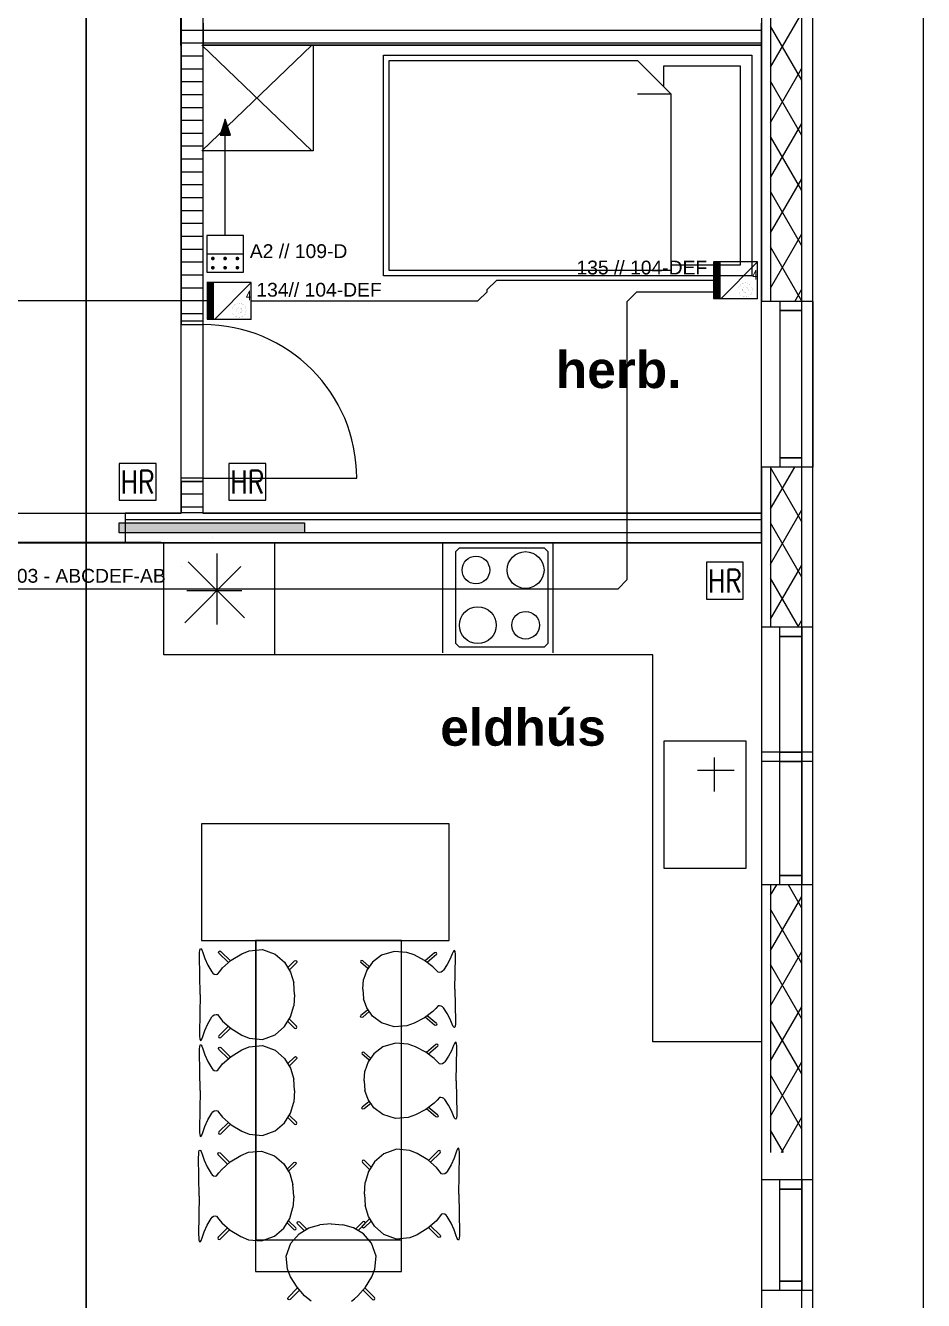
# Model space of a CAD drawing. Header units: millimetres. Extents: x -242231 to 419123, y -2399 to 525285.
# Drawn here: x -66602 to -61722, y 42286 to 49215 of the extents above; entities that cross this region are included whole.
import ezdxf
from ezdxf.enums import TextEntityAlignment as Align

# ---------------------------------------------------------------- set-up
doc = ezdxf.new("R2010")
doc.units = ezdxf.units.MM
for name, color, linetype in [('Grunnur', 252, 'Continuous'), ('PDF_R-TAKN-LAGSPENNA', 7, 'Continuous'), ('R-BVK-takn', 3, 'Continuous'), ('R-BVK-te25', 160, 'Continuous'), ('R-EIB-takn-alm', 1, 'Continuous'), ('R-EIB-te25', 253, 'Continuous'), ('R-SMA-takn', 3, 'Continuous')]:
    doc.layers.add(name, color=color, linetype=linetype)
doc.layers.add('R-lagnir', color=7, linetype='Continuous', lineweight=25)
doc.styles.add('GENERATED_STYLE_1', font='swissb.ttf')
doc.styles.get("Standard").update_dxf_attribs({"font": 'arial.ttf'})
doc.styles.add('T25-50', font='simplex.shx', dxfattribs={"width": 0.8, "height": 125})

# ---------------------------------------------------------------- blocks, each defined once
blk = doc.blocks.new('Hnappabord')
blk.add_lwpolyline([(0, 200), (0, 0), (200, 0), (200, 200)], close=True)
blk.add_lwpolyline([(0, 100), (200, 100)])
at = {"const_width": 10}
for points in [[(28.3, 75, 1), (38.3, 75, 1)], [(95, 75, 1), (105, 75, 1)], [(161.7, 75, 1), (171.7, 75, 1)], [(28.3, 25, 1), (38.3, 25, 1)], [(95, 25, 1), (105, 25, 1)], [(161.7, 25, 1), (171.7, 25, 1)]]:
    blk.add_lwpolyline(points, format="xyb", close=True, dxfattribs=at)
at = {"layer": 'R-BVK-te25', "style": 'T25-50', "width": 0.8}
blk.add_attdef('HNAPPABORÐ', text='', height=125, dxfattribs=at).set_placement((117.4, 232.1), align=Align.CENTER)
blk = doc.blocks.new('r-bru-skynjari')
blk.add_lwpolyline([(-100, 100), (-100, -100), (100, -100), (100, 100)], close=True)
at = {"layer": 'R-BVK-te25', "style": 'T25-50', "width": 0.8}
blk.add_attdef('SKYNJARI', text='', height=125, dxfattribs=at).set_placement((0, -64), align=Align.CENTER)
blk = doc.blocks.new('36')
at = {"linetype": 'Continuous'}
for p, q in [((39.7, 200), (-0.3, 200)), ((239.7, 200), (39.7, 200)), ((40, 0), (239.7, 200)), ((239.7, 0), (239.7, 200)), ((40, 0), (0, 0)), ((239.7, 0), (40, 0))]:
    blk.add_line(p, q, dxfattribs=at)
at = {"const_width": 40}
blk.add_lwpolyline([(18.7, 0), (18.7, 200)], dxfattribs=at)
at = {"linetype": 'Continuous'}
for points, const_width in [([(-0.2, 100), (-36.3, 100)], 0.309), ([(213.1, 48.9), (207.1, 69.9), (190.6, 84.2), (169.1, 87.3), (149.2, 78.3), (137.5, 60), (137.5, 38.2), (149.1, 19.9), (168.9, 10.8), (190.5, 13.9), (207, 28.1), (213.1, 48.9)], 0.463), ([(189.9, 49.1), (187.5, 57.4), (180.9, 63.1), (172.3, 64.3), (164.4, 60.7), (159.8, 53.4), (159.8, 44.7), (164.4, 37.5), (172.3, 33.8), (180.9, 35), (187.4, 40.7), (189.9, 49.1)], 0.463)]:
    blk.add_lwpolyline(points, dxfattribs=dict(at, const_width=const_width))
at = {"layer": 'R-EIB-te25', "style": 'T25-50', "width": 0.8}
blk.add_attdef('1', (199.9, 102.9), '', height=50, dxfattribs=at)

msp = doc.modelspace()

# ---------------------------------------------------------------- hatches: boundary and pattern name
at = {"layer": 'Grunnur', "linetype": 'Continuous'}
msp.add_hatch(color=256, dxfattribs=at).paths.add_polyline_path([(-65085.399, 46457.876), (-66093.59, 46457.876), (-66093.59, 46512.867), (-65085.399, 46512.867)], flags=0)

# ---------------------------------------------------------------- linework, layer by layer
msp.add_line((-65517.312, 48073.841), (-65517.312, 48621.567))
at = {"color": 252, "linetype": 'Continuous', "lineweight": 18, "ltscale": 0.02}
for p, q in [((-65584.322, 46433.878), (-65584.322, 46433.878)), ((-65755.494, 46276.778), (-65755.494, 46276.778))]:
    msp.add_line(p, q, dxfattribs=at)
at = {"layer": 'Grunnur', "linetype": 'Continuous'}
for p, q in [((-66271.955, 37609.541), (-66271.955, 55310.691)), ((-66271.955, 55309.657), (-66271.955, 37605.934)), ((-61722.066, 37605.934), (-61722.066, 55309.657)), ((-62322.693, 38190.643), (-62322.693, 54890.037)), ((-62382.896, 38250.627), (-62382.896, 54829.268)), ((-65757.787, 49106.775), (-65757.787, 54609.358)), ((-62602.693, 49456.197), (-62602.693, 47715.768)), ((-62552.693, 49456.197), (-62552.693, 47715.768)), ((-62382.693, 47715.768), (-62382.693, 49456.197)), ((-62322.693, 47715.768), (-62322.693, 49456.197)), ((-65756.543, 49317.648), (-65756.095, 47607.503)), ((-65636.095, 47607.535), (-65636.543, 49317.679)), ((-62552.693, 48988.197), (-62382.693, 49282.646)), ((-65636.473, 49228.438), (-65636.478, 49108.438)), ((-62602.2, 49108.319), (-62602.196, 49228.319)), ((-62382.693, 48917.781), (-62552.693, 49212.23)), ((-65756.51, 49190.213), (-65636.51, 49190.213)), ((-65636.475, 49190.213), (-62602.197, 49190.213)), ((-65756.82, 49106.775), (-65757.787, 49106.775)), ((-65756.82, 46565.72), (-65756.82, 49106.775)), ((-65756.492, 49120.213), (-65636.492, 49120.213)), ((-65643.24, 48534.156), (-65046.129, 49108.477)), ((-65045.4, 48534.156), (-65643.24, 49108.436)), ((-62602.693, 49108.457), (-65639.063, 49108.457)), ((-65639.063, 49108.457), (-65639.063, 46565.753)), ((-65636.478, 49108.438), (-62602.2, 49108.319)), ((-65636.478, 48534.065), (-65636.478, 49108.438)), ((-65636.478, 49108.438), (-65039.361, 49108.438)), ((-65636.477, 49120.213), (-62602.2, 49120.213)), ((-65039.361, 49108.438), (-65039.361, 48534.065)), ((-64655.655, 47854.322), (-64655.655, 49054.322)), ((-64655.655, 49054.322), (-62655.655, 49054.322)), ((-62655.655, 49054.322), (-62655.655, 47854.322)), ((-62602.693, 46565.753), (-62602.693, 49108.457)), ((-65756.473, 49050.213), (-65636.473, 49050.213)), ((-64625.655, 47884.322), (-64625.655, 49024.322)), ((-64625.655, 49024.322), (-63275.655, 49024.322)), ((-63095.655, 48844.322), (-63275.655, 49024.322)), ((-62715.655, 48994.322), (-63135.655, 48994.322)), ((-63135.655, 48994.322), (-63135.655, 48884.322)), ((-62715.655, 47914.322), (-62715.655, 48994.322)), ((-65756.455, 48980.213), (-65636.455, 48980.213)), ((-62552.693, 48688.197), (-62382.693, 48982.646)), ((-65756.437, 48910.213), (-65636.437, 48910.213)), ((-62382.693, 48617.781), (-62552.693, 48912.23)), ((-65756.418, 48840.213), (-65636.418, 48840.213)), ((-63275.655, 48844.322), (-63095.655, 48844.322)), ((-63095.655, 48844.322), (-63095.655, 47884.322)), ((-65756.4, 48770.213), (-65636.4, 48770.213)), ((-65756.381, 48700.213), (-65636.381, 48700.213)), ((-62552.693, 48388.197), (-62382.693, 48682.646)), ((-65756.363, 48630.213), (-65636.363, 48630.213)), ((-62382.693, 48317.781), (-62552.693, 48612.23)), ((-65756.345, 48560.213), (-65636.345, 48560.213)), ((-65039.361, 48534.065), (-65636.478, 48534.065)), ((-65756.326, 48490.213), (-65636.326, 48490.213)), ((-65756.308, 48420.213), (-65636.308, 48420.213)), ((-62552.693, 48088.197), (-62382.693, 48382.646)), ((-65756.29, 48350.213), (-65636.29, 48350.213)), ((-62382.693, 48017.781), (-62552.693, 48312.23)), ((-65756.271, 48280.213), (-65636.271, 48280.213)), ((-65756.253, 48210.213), (-65636.253, 48210.213)), ((-65756.235, 48140.213), (-65636.235, 48140.213)), ((-65756.216, 48070.213), (-65636.216, 48070.213)), ((-62552.693, 47788.197), (-62382.693, 48082.646)), ((-65756.198, 48000.213), (-65636.198, 48000.213)), ((-62382.693, 47717.781), (-62552.693, 48012.23)), ((-65756.18, 47930.213), (-65636.18, 47930.213)), ((-63095.655, 47884.322), (-64625.655, 47884.322)), ((-63095.655, 47914.322), (-62715.655, 47914.322)), ((-65756.161, 47860.213), (-65636.161, 47860.213)), ((-62655.655, 47854.322), (-64655.655, 47854.322)), ((-65756.143, 47790.213), (-65636.143, 47790.213)), ((-62421.306, 47715.768), (-62382.693, 47782.646)), ((-65756.124, 47720.213), (-65636.124, 47720.213)), ((-62602.693, 46815.768), (-62602.693, 47715.768)), ((-62552.693, 47715.768), (-62602.693, 47715.768)), ((-62502.693, 47715.768), (-62552.693, 47715.768)), ((-62502.693, 47715.768), (-62502.693, 47665.768)), ((-62382.693, 47715.768), (-62502.693, 47715.768)), ((-62382.693, 47665.768), (-62382.693, 47715.768)), ((-62322.693, 47715.768), (-62382.693, 47715.768)), ((-62322.693, 47715.768), (-62322.693, 46815.768)), ((-65756.106, 47650.213), (-65636.106, 47650.213)), ((-65636.095, 47607.535), (-65756.095, 47607.503)), ((-65636.095, 47607.535), (-65756.095, 47607.503)), ((-65756.095, 47607.503), (-65756.09, 47589.503)), ((-65636.09, 47589.535), (-65636.095, 47607.535)), ((-62502.693, 47665.768), (-62382.693, 47665.768)), ((-62502.693, 47665.768), (-62502.693, 46865.768)), ((-62502.693, 47665.768), (-62502.693, 46865.768)), ((-62382.693, 47665.768), (-62502.693, 47665.768)), ((-62382.693, 46865.768), (-62382.693, 47665.768)), ((-62382.693, 46865.768), (-62382.693, 47665.768)), ((-65756.09, 47589.503), (-65636.09, 47589.535)), ((-62382.693, 46865.768), (-62502.693, 46865.768)), ((-62502.693, 46865.768), (-62502.693, 46815.768)), ((-62502.693, 46865.768), (-62382.693, 46865.768)), ((-62382.693, 46815.768), (-62382.693, 46865.768)), ((-62602.693, 46815.768), (-62602.693, 45945.445)), ((-62552.693, 46815.768), (-62602.693, 46815.768)), ((-62552.693, 46815.768), (-62552.693, 45945.445)), ((-62502.693, 46815.768), (-62552.693, 46815.768)), ((-62552.693, 46588.197), (-62421.306, 46815.768)), ((-62382.693, 46517.781), (-62552.693, 46812.23)), ((-62382.693, 46815.768), (-62502.693, 46815.768)), ((-62382.693, 45945.445), (-62382.693, 46815.768)), ((-62322.693, 46815.768), (-62382.693, 46815.768)), ((-62322.693, 45945.445), (-62322.693, 46815.768)), ((-65635.871, 46755.535), (-65755.871, 46755.503)), ((-65755.867, 46737.503), (-65635.867, 46737.535)), ((-65635.867, 46737.535), (-65755.867, 46737.503)), ((-65755.867, 46737.503), (-65755.822, 46568.354)), ((-65635.871, 46755.535), (-64801.871, 46755.753)), ((-65635.867, 46737.535), (-65635.871, 46755.535)), ((-65635.822, 46568.386), (-65635.867, 46737.535)), ((-65755.849, 46670.213), (-65635.849, 46670.213)), ((-67268.505, 46565.727), (-65756.82, 46565.72)), ((-62603.122, 46565.866), (-66060.851, 46565.504)), ((-66060.851, 46565.504), (-66060.834, 46405.504)), ((-65755.831, 46600.213), (-65635.831, 46600.213)), ((-65755.822, 46568.354), (-65635.822, 46568.386)), ((-65639.063, 46565.753), (-62602.693, 46565.753)), ((-62603.106, 46405.866), (-62603.122, 46565.866)), ((-62552.693, 46288.197), (-62382.693, 46582.646)), ((-66093.59, 46457.876), (-66093.59, 46512.867)), ((-66093.59, 46512.867), (-65085.399, 46512.867)), ((-66060.847, 46530.213), (-62603.119, 46530.213)), ((-65085.399, 46512.867), (-65085.399, 46457.876)), ((-62382.693, 46217.781), (-62552.693, 46512.23)), ((-65085.399, 46457.876), (-66093.59, 46457.876)), ((-66060.84, 46460.213), (-62603.111, 46460.213)), ((-67541.959, 46406.813), (-65864.519, 46406.824)), ((-62603.106, 46402.653), (-67541.959, 46402.653)), ((-66060.834, 46405.504), (-62603.106, 46405.866)), ((-65864.519, 46406.824), (-65864.519, 46405.866)), ((-65864.519, 46405.866), (-62603.106, 46405.866)), ((-65849.899, 45795.973), (-65849.899, 46405.866)), ((-65849.899, 46405.866), (-62602.609, 46405.866)), ((-65246.649, 45794.589), (-65246.649, 46402.897)), ((-64334.199, 45805.871), (-64334.199, 46405.871)), ((-64264.199, 46355.871), (-64244.199, 46375.871)), ((-64264.199, 45855.871), (-64264.199, 46355.871)), ((-64244.199, 46375.871), (-63784.199, 46375.871)), ((-63784.199, 46375.871), (-63764.199, 46355.871)), ((-63764.199, 46355.871), (-63764.199, 45855.871)), ((-63734.199, 45805.871), (-63734.199, 46405.871)), ((-62603.106, 46405.866), (-62603.106, 38470.633)), ((-62602.609, 46405.866), (-62602.609, 45795.973)), ((-65412.335, 45995.752), (-65717.668, 46300.225)), ((-65561.206, 45960.084), (-65561.206, 46345.139)), ((-65431.339, 46274.325), (-65736.672, 45969.852)), ((-62552.693, 45988.197), (-62382.693, 46282.646)), ((-62398.665, 45945.445), (-62552.693, 46212.23)), ((-65425.773, 46143.317), (-65725.85, 46143.317)), ((-62602.693, 45945.445), (-62602.693, 45215.445)), ((-62552.693, 45945.445), (-62602.693, 45945.445)), ((-62502.693, 45945.445), (-62552.693, 45945.445)), ((-62502.693, 45895.445), (-62502.693, 45945.445)), ((-62382.693, 45945.445), (-62502.693, 45945.445)), ((-62404.171, 45945.445), (-62382.693, 45982.646)), ((-62382.693, 45945.445), (-62382.693, 45895.445)), ((-62322.693, 45945.445), (-62382.693, 45945.445)), ((-62322.693, 45215.445), (-62322.693, 45945.445)), ((-62382.693, 45895.445), (-62502.693, 45895.445)), ((-62502.693, 45265.445), (-62502.693, 45895.445)), ((-62382.693, 45895.445), (-62382.693, 45265.445)), ((-64244.199, 45835.871), (-64264.199, 45855.871)), ((-63784.199, 45835.871), (-64244.199, 45835.871)), ((-63764.199, 45855.871), (-63784.199, 45835.871)), ((-63193.199, 45795.973), (-65849.899, 45795.973)), ((-63293.56, 45795.973), (-63481.06, 45795.973)), ((-63193.199, 43691.798), (-63193.199, 45795.973)), ((-62602.609, 45795.973), (-62602.679, 45795.973)), ((-62602.679, 45795.973), (-62602.679, 43691.798)), ((-62685.08, 45325.216), (-63132.825, 45325.216)), ((-63132.825, 45325.216), (-63132.825, 44634.943)), ((-62685.08, 44634.943), (-62685.08, 45325.216)), ((-62602.693, 45265.445), (-62602.693, 44545.445)), ((-62552.693, 45265.445), (-62602.693, 45265.445)), ((-62502.693, 45265.445), (-62552.693, 45265.445)), ((-62502.693, 45215.445), (-62502.693, 45265.445)), ((-62502.693, 45265.445), (-62382.693, 45265.445)), ((-62502.693, 45215.445), (-62502.693, 45265.445)), ((-62382.693, 45265.445), (-62502.693, 45265.445)), ((-62382.693, 45265.445), (-62382.693, 45215.445)), ((-62382.693, 45265.445), (-62382.693, 45215.445)), ((-62322.693, 45265.445), (-62382.693, 45265.445)), ((-62322.693, 44545.445), (-62322.693, 45265.445)), ((-62858.815, 45236.859), (-62858.815, 45053.322)), ((-62552.693, 45215.445), (-62602.693, 45215.445)), ((-62502.693, 45215.445), (-62552.693, 45215.445)), ((-62382.693, 45215.445), (-62502.693, 45215.445)), ((-62382.693, 45215.445), (-62502.693, 45215.445)), ((-62502.693, 44595.445), (-62502.693, 45215.445)), ((-62322.693, 45215.445), (-62382.693, 45215.445)), ((-62382.693, 45215.445), (-62382.693, 44595.445)), ((-62750.852, 45166.683), (-62950.583, 45166.683)), ((-64299.924, 44876.836), (-65645.937, 44876.641)), ((-65645.937, 44876.641), (-65645.845, 44243.33)), ((-64299.832, 44243.525), (-64299.924, 44876.836)), ((-63132.825, 44634.943), (-62685.08, 44634.943)), ((-62502.693, 44545.445), (-62502.693, 44595.445)), ((-62502.693, 44595.445), (-62382.693, 44595.445)), ((-62382.693, 44595.445), (-62382.693, 44545.445)), ((-62602.693, 44545.445), (-62602.693, 43091.323)), ((-62552.693, 44545.445), (-62602.693, 44545.445)), ((-62552.693, 44545.445), (-62552.693, 43091.323)), ((-62502.693, 44545.445), (-62552.693, 44545.445)), ((-62552.693, 44488.197), (-62519.641, 44545.445)), ((-62552.693, 44188.197), (-62382.693, 44482.646)), ((-62382.693, 44545.445), (-62502.693, 44545.445)), ((-62382.693, 44417.781), (-62456.4, 44545.445)), ((-62382.693, 43091.323), (-62382.693, 44545.445)), ((-62322.693, 44545.445), (-62382.693, 44545.445)), ((-62322.693, 43091.323), (-62322.693, 44545.445)), ((-62382.693, 44117.781), (-62552.693, 44412.23)), ((-65645.845, 44243.33), (-64299.832, 44243.525)), ((-65351.352, 44243.488), (-65351.352, 42443.325)), ((-64559.37, 44243.488), (-65351.352, 44243.488)), ((-64559.37, 44243.488), (-65351.1, 44243.373)), ((-65351.1, 44243.373), (-65350.863, 42616.409)), ((-64559.133, 42616.524), (-64559.37, 44243.488)), ((-64559.37, 42443.325), (-64559.37, 44243.488)), ((-65657.138, 44159.344), (-65656.479, 44175.568)), ((-65652.937, 43949.432), (-65657.138, 44159.344)), ((-65656.479, 44175.568), (-65654.833, 44189.741)), ((-65654.833, 44189.741), (-65652.934, 44196.375)), ((-65652.934, 44196.375), (-65650.287, 44199.439)), ((-65650.287, 44199.439), (-65646.623, 44197.249)), ((-65646.623, 44197.249), (-65643.065, 44191.689)), ((-65643.065, 44191.689), (-65638.136, 44177.017)), ((-65638.136, 44177.017), (-65626.657, 44144.413)), ((-65626.657, 44144.413), (-65610.853, 44108.239)), ((-65553.005, 44178.537), (-65550.808, 44183.749)), ((-65550.856, 44173.353), (-65553.005, 44178.537)), ((-65550.856, 44173.353), (-65499.197, 44122.28)), ((-65550.808, 44183.749), (-65545.55, 44185.936)), ((-65545.55, 44185.936), (-65540.313, 44183.816)), ((-65540.313, 44183.816), (-65487.99, 44132.087)), ((-65531.049, 44094.408), (-65484.494, 44135.146)), ((-65484.494, 44135.146), (-65426.953, 44170.407)), ((-65426.953, 44170.407), (-65385.815, 44186.946)), ((-65385.815, 44186.946), (-65314.857, 44193.973)), ((-65314.857, 44193.973), (-65244.792, 44168.426)), ((-65244.792, 44168.426), (-65194.066, 44124.368)), ((-64666.711, 44162.349), (-64716.143, 44125.415)), ((-64598.423, 44183.776), (-64666.711, 44162.349)), ((-64529.257, 44177.906), (-64598.423, 44183.776)), ((-64489.154, 44164.058), (-64529.257, 44177.906)), ((-64433.059, 44134.523), (-64489.154, 44164.058)), ((-64378.663, 44175.324), (-64429.65, 44131.961)), ((-64368.384, 44166.558), (-64418.723, 44123.746)), ((-64373.559, 44177.101), (-64378.663, 44175.324)), ((-64368.434, 44175.271), (-64373.559, 44177.101)), ((-64366.291, 44170.903), (-64368.434, 44175.271)), ((-64368.384, 44166.558), (-64366.291, 44170.903)), ((-64294.491, 44142.326), (-64309.886, 44112.009)), ((-64283.311, 44169.652), (-64294.491, 44142.326)), ((-64278.51, 44181.948), (-64283.311, 44169.652)), ((-64275.044, 44186.609), (-64278.51, 44181.948)), ((-64271.473, 44188.445), (-64275.044, 44186.609)), ((-64268.892, 44185.878), (-64271.473, 44188.445)), ((-64267.039, 44180.319), (-64268.892, 44185.878)), ((-64268.823, 43978.94), (-64264.784, 44154.847)), ((-64265.431, 44168.443), (-64267.039, 44180.319)), ((-64264.784, 44154.847), (-64265.431, 44168.443)), ((-62552.693, 43888.197), (-62382.693, 44182.646)), ((-65610.853, 44108.239), (-65588.982, 44071.791)), ((-65588.982, 44071.791), (-65583.494, 44064.803)), ((-65559.127, 44059.069), (-65546.155, 44075.014)), ((-65546.155, 44075.014), (-65531.049, 44094.408)), ((-65194.066, 44124.368), (-65161.577, 44071.324)), ((-65176.546, 44095.755), (-65176.212, 44096.086)), ((-65176.212, 44096.093), (-65139.818, 44132.016)), ((-65168.577, 44082.745), (-65165.669, 44085.622)), ((-65165.669, 44085.63), (-65129.206, 44121.622)), ((-65161.577, 44071.324), (-65144.464, 44012.022)), ((-65139.818, 44132.016), (-65134.589, 44134.175)), ((-65134.589, 44134.175), (-65129.315, 44132.026)), ((-65129.315, 44132.026), (-65127.086, 44126.825)), ((-65127.086, 44126.825), (-65129.206, 44121.622)), ((-64779.259, 44131.815), (-64781.431, 44127.457)), ((-64781.431, 44127.457), (-64779.363, 44123.097)), ((-64743.812, 44092.945), (-64779.363, 44123.097)), ((-64774.119, 44133.618), (-64779.259, 44131.815)), ((-64769.022, 44131.81), (-64774.119, 44133.618)), ((-64733.539, 44101.716), (-64769.022, 44131.81)), ((-64747.797, 44080.956), (-64764.461, 44031.257)), ((-64716.143, 44125.415), (-64747.797, 44080.956)), ((-64740.977, 44090.529), (-64743.812, 44092.939)), ((-64733.213, 44101.433), (-64733.539, 44101.71)), ((-64387.67, 44100.397), (-64433.059, 44134.523)), ((-64372.94, 44084.149), (-64387.67, 44100.397)), ((-64360.291, 44070.791), (-64372.94, 44084.149)), ((-64353.011, 44069.505), (-64360.291, 44070.791)), ((-64343.66, 44071.138), (-64353.011, 44069.505)), ((-64336.542, 44075.603), (-64343.66, 44071.138)), ((-64331.195, 44081.46), (-64336.542, 44075.603)), ((-64309.886, 44112.009), (-64331.195, 44081.46)), ((-62382.693, 43817.781), (-62552.693, 44112.23)), ((-65583.494, 44064.803), (-65576.19, 44059.478)), ((-65576.19, 44059.478), (-65566.596, 44057.532)), ((-65566.596, 44057.532), (-65559.127, 44059.069)), ((-65139.962, 43949.507), (-65144.464, 44012.022)), ((-64768.833, 43978.868), (-64764.461, 44031.257)), ((-65652.937, 43949.432), (-65657.077, 43739.519)), ((-65139.962, 43949.507), (-65144.446, 43886.99)), ((-64768.833, 43978.868), (-64764.446, 43926.48)), ((-64268.823, 43978.94), (-64264.733, 43803.034)), ((-65161.542, 43827.683), (-65144.446, 43886.99)), ((-64743.779, 43864.797), (-64779.321, 43834.635)), ((-64747.767, 43876.785), (-64764.446, 43926.48)), ((-64716.101, 43832.335), (-64747.767, 43876.785)), ((-64740.944, 43867.215), (-64743.779, 43864.803)), ((-64372.91, 43873.701), (-64387.634, 43857.449)), ((-64360.265, 43887.062), (-64372.91, 43873.701)), ((-64352.985, 43888.351), (-64360.265, 43887.062)), ((-64343.633, 43886.72), (-64352.985, 43888.351)), ((-64336.514, 43882.258), (-64343.633, 43886.72)), ((-64331.165, 43876.402), (-64336.514, 43882.258)), ((-64309.848, 43845.859), (-64331.165, 43876.402)), ((-62552.693, 43588.197), (-62382.693, 43882.646)), ((-65626.6, 43754.46), (-65610.807, 43790.638)), ((-65610.807, 43790.638), (-65588.946, 43827.092)), ((-65588.946, 43827.092), (-65583.461, 43834.082)), ((-65583.461, 43834.082), (-65576.158, 43839.409)), ((-65576.158, 43839.409), (-65566.565, 43841.358)), ((-65566.565, 43841.358), (-65559.096, 43839.822)), ((-65559.096, 43839.822), (-65546.118, 43823.882)), ((-65546.118, 43823.882), (-65531.007, 43804.492)), ((-65531.007, 43804.492), (-65484.44, 43763.768)), ((-65194.015, 43774.63), (-65161.542, 43827.683)), ((-65176.503, 43803.248), (-65176.169, 43802.917)), ((-65176.169, 43802.91), (-65139.765, 43766.997)), ((-65168.538, 43816.26), (-65165.629, 43813.384)), ((-65165.629, 43813.377), (-65129.156, 43777.395)), ((-64781.388, 43830.274), (-64779.321, 43834.635)), ((-64779.215, 43825.917), (-64781.388, 43830.274)), ((-64774.074, 43824.115), (-64779.215, 43825.917)), ((-64768.977, 43825.925), (-64774.074, 43824.115)), ((-64733.503, 43856.029), (-64768.977, 43825.925)), ((-64733.177, 43856.312), (-64733.503, 43856.035)), ((-64666.658, 43795.415), (-64716.101, 43832.335)), ((-64598.364, 43774.009), (-64666.658, 43795.415)), ((-64489.1, 43793.759), (-64529.199, 43779.899)), ((-64433.014, 43823.309), (-64489.1, 43793.759)), ((-64387.634, 43857.449), (-64433.014, 43823.309)), ((-64378.606, 43782.524), (-64429.605, 43825.872)), ((-64368.329, 43791.293), (-64418.681, 43834.091)), ((-64368.329, 43791.293), (-64366.235, 43786.949)), ((-64294.444, 43815.546), (-64309.848, 43845.859)), ((-64283.256, 43788.224), (-64294.444, 43815.546)), ((-64265.376, 43789.439), (-64266.98, 43777.562)), ((-64264.733, 43803.034), (-64265.376, 43789.439)), ((-62382.693, 43517.781), (-62552.693, 43812.23)), ((-65657.077, 43739.519), (-65656.413, 43723.295)), ((-65656.413, 43723.295), (-65654.763, 43709.124)), ((-65642.995, 43707.179), (-65638.069, 43721.852)), ((-65638.069, 43721.852), (-65626.6, 43754.46)), ((-65550.791, 43725.542), (-65552.938, 43720.357)), ((-65552.938, 43720.357), (-65550.74, 43715.145)), ((-65550.791, 43725.542), (-65499.147, 43776.629)), ((-65540.245, 43715.081), (-65487.937, 43766.825)), ((-65484.44, 43763.768), (-65426.889, 43728.523)), ((-65426.889, 43728.523), (-65385.746, 43711.996)), ((-65314.786, 43704.99), (-65244.728, 43730.557)), ((-65244.728, 43730.557), (-65194.015, 43774.63)), ((-65139.765, 43766.997), (-65134.535, 43764.84)), ((-65134.535, 43764.84), (-65129.262, 43766.991)), ((-65129.262, 43766.991), (-65127.034, 43772.192)), ((-65127.034, 43772.192), (-65129.156, 43777.395)), ((-64529.199, 43779.899), (-64598.364, 43774.009)), ((-64373.501, 43780.748), (-64378.606, 43782.524)), ((-64368.377, 43782.581), (-64373.501, 43780.748)), ((-64366.235, 43786.949), (-64368.377, 43782.581)), ((-64278.451, 43775.929), (-64283.256, 43788.224)), ((-64274.983, 43771.27), (-64278.451, 43775.929)), ((-64271.412, 43769.435), (-64274.983, 43771.27)), ((-64268.832, 43772.002), (-64271.412, 43769.435)), ((-64266.98, 43777.562), (-64268.832, 43772.002)), ((-65657.138, 43636.8), (-65656.479, 43653.024)), ((-65656.479, 43653.024), (-65654.833, 43667.196)), ((-65654.833, 43667.196), (-65652.934, 43673.83)), ((-65654.763, 43709.124), (-65652.862, 43702.49)), ((-65652.934, 43673.83), (-65650.287, 43676.894)), ((-65652.862, 43702.49), (-65650.214, 43699.427)), ((-65650.287, 43676.894), (-65646.623, 43674.705)), ((-65650.214, 43699.427), (-65646.551, 43701.617)), ((-65646.623, 43674.705), (-65643.065, 43669.144)), ((-65646.551, 43701.617), (-65642.995, 43707.179)), ((-65643.065, 43669.144), (-65638.136, 43654.472)), ((-65638.136, 43654.472), (-65626.657, 43621.868)), ((-65553.005, 43655.993), (-65550.808, 43661.205)), ((-65550.856, 43650.808), (-65553.005, 43655.993)), ((-65550.856, 43650.808), (-65499.197, 43599.736)), ((-65550.808, 43661.205), (-65545.55, 43663.391)), ((-65550.74, 43715.145), (-65545.482, 43712.96)), ((-65545.55, 43663.391), (-65540.313, 43661.272)), ((-65545.482, 43712.96), (-65540.245, 43715.081)), ((-65540.313, 43661.272), (-65487.99, 43609.543)), ((-65426.953, 43647.863), (-65385.815, 43664.402)), ((-65385.815, 43664.402), (-65314.857, 43671.428)), ((-65385.746, 43711.996), (-65314.786, 43704.99)), ((-65314.857, 43671.428), (-65244.792, 43645.882)), ((-64659.384, 43664.08), (-64708.816, 43627.146)), ((-64591.096, 43685.507), (-64659.384, 43664.08)), ((-64521.929, 43679.637), (-64591.096, 43685.507)), ((-64481.826, 43665.788), (-64521.929, 43679.637)), ((-64425.731, 43636.254), (-64481.826, 43665.788)), ((-64371.336, 43677.055), (-64422.322, 43633.692)), ((-64361.056, 43668.289), (-64411.396, 43625.477)), ((-64366.231, 43678.832), (-64371.336, 43677.055)), ((-64361.106, 43677.001), (-64366.231, 43678.832)), ((-64358.963, 43672.634), (-64361.106, 43677.001)), ((-64361.056, 43668.289), (-64358.963, 43672.634)), ((-64275.984, 43671.383), (-64287.164, 43644.057)), ((-64271.182, 43683.679), (-64275.984, 43671.383)), ((-64267.716, 43688.34), (-64271.182, 43683.679)), ((-64264.145, 43690.175), (-64267.716, 43688.34)), ((-64261.565, 43687.609), (-64264.145, 43690.175)), ((-64259.711, 43682.05), (-64261.565, 43687.609)), ((-64261.496, 43480.671), (-64257.457, 43656.578)), ((-64258.104, 43670.174), (-64259.711, 43682.05)), ((-64257.457, 43656.578), (-64258.104, 43670.174)), ((-62602.679, 43691.798), (-63193.199, 43691.798)), ((-65652.937, 43426.888), (-65657.138, 43636.8)), ((-65626.657, 43621.868), (-65610.853, 43585.694)), ((-65610.853, 43585.694), (-65588.982, 43549.247)), ((-65531.049, 43571.863), (-65484.494, 43612.601)), ((-65484.494, 43612.601), (-65426.953, 43647.863)), ((-65244.792, 43645.882), (-65194.066, 43601.823)), ((-65194.066, 43601.823), (-65161.577, 43548.78)), ((-65176.212, 43573.549), (-65139.818, 43609.472)), ((-65165.669, 43563.085), (-65129.206, 43599.077)), ((-65139.818, 43609.472), (-65134.589, 43611.631)), ((-65134.589, 43611.631), (-65129.315, 43609.481)), ((-65129.315, 43609.481), (-65127.086, 43604.281)), ((-65127.086, 43604.281), (-65129.206, 43599.077)), ((-64771.932, 43633.546), (-64774.104, 43629.188)), ((-64774.104, 43629.188), (-64772.036, 43624.827)), ((-64736.485, 43594.676), (-64772.036, 43624.827)), ((-64766.792, 43635.349), (-64771.932, 43633.546)), ((-64761.694, 43633.541), (-64766.792, 43635.349)), ((-64726.211, 43603.447), (-64761.694, 43633.541)), ((-64740.469, 43582.687), (-64757.134, 43532.988)), ((-64708.816, 43627.146), (-64740.469, 43582.687)), ((-64733.649, 43592.259), (-64736.485, 43594.67)), ((-64725.885, 43603.164), (-64726.211, 43603.441)), ((-64380.342, 43602.128), (-64425.731, 43636.254)), ((-64365.613, 43585.88), (-64380.342, 43602.128)), ((-64352.964, 43572.522), (-64365.613, 43585.88)), ((-64323.867, 43583.191), (-64329.214, 43577.333)), ((-64302.559, 43613.74), (-64323.867, 43583.191)), ((-64287.164, 43644.057), (-64302.559, 43613.74)), ((-62552.693, 43288.197), (-62382.693, 43582.646)), ((-65588.982, 43549.247), (-65583.494, 43542.259)), ((-65583.494, 43542.259), (-65576.19, 43536.933)), ((-65576.19, 43536.933), (-65566.596, 43534.987)), ((-65566.596, 43534.987), (-65559.127, 43536.525)), ((-65559.127, 43536.525), (-65546.155, 43552.469)), ((-65546.155, 43552.469), (-65531.049, 43571.863)), ((-65176.546, 43573.211), (-65176.212, 43573.542)), ((-65168.577, 43560.201), (-65165.669, 43563.078)), ((-65161.577, 43548.78), (-65144.464, 43489.478)), ((-64761.506, 43480.598), (-64757.134, 43532.988)), ((-64345.683, 43571.235), (-64352.964, 43572.522)), ((-64336.332, 43572.869), (-64345.683, 43571.235)), ((-64329.214, 43577.333), (-64336.332, 43572.869)), ((-62382.693, 43217.781), (-62552.693, 43512.23)), ((-65139.962, 43426.962), (-65144.464, 43489.478)), ((-64761.506, 43480.598), (-64757.119, 43428.21)), ((-64261.496, 43480.671), (-64257.406, 43304.765)), ((-65652.937, 43426.888), (-65657.077, 43216.975)), ((-65139.962, 43426.962), (-65144.446, 43364.445)), ((-64740.439, 43378.516), (-64757.119, 43428.21)), ((-64708.773, 43334.066), (-64740.439, 43378.516)), ((-64365.582, 43375.432), (-64380.307, 43359.179)), ((-64352.937, 43388.793), (-64365.582, 43375.432)), ((-64345.657, 43390.082), (-64352.937, 43388.793)), ((-64336.306, 43388.451), (-64345.657, 43390.082)), ((-64329.186, 43383.989), (-64336.306, 43388.451)), ((-64323.838, 43378.133), (-64329.186, 43383.989)), ((-64302.52, 43347.59), (-64323.838, 43378.133)), ((-65610.807, 43268.093), (-65588.946, 43304.547)), ((-65588.946, 43304.547), (-65583.461, 43311.537)), ((-65583.461, 43311.537), (-65576.158, 43316.864)), ((-65576.158, 43316.864), (-65566.565, 43318.813)), ((-65566.565, 43318.813), (-65559.096, 43317.278)), ((-65559.096, 43317.278), (-65546.118, 43301.338)), ((-65194.015, 43252.086), (-65161.542, 43305.139)), ((-65161.542, 43305.139), (-65144.446, 43364.445)), ((-64774.061, 43332.005), (-64771.994, 43336.366)), ((-64771.888, 43327.648), (-64774.061, 43332.005)), ((-64736.452, 43366.528), (-64771.994, 43336.366)), ((-64766.747, 43325.846), (-64771.888, 43327.648)), ((-64761.65, 43327.656), (-64766.747, 43325.846)), ((-64726.176, 43357.76), (-64761.65, 43327.656)), ((-64733.617, 43368.945), (-64736.452, 43366.534)), ((-64725.85, 43358.043), (-64726.176, 43357.766)), ((-64659.33, 43297.146), (-64708.773, 43334.066)), ((-64425.686, 43325.04), (-64481.773, 43295.49)), ((-64380.307, 43359.179), (-64425.686, 43325.04)), ((-64371.279, 43284.255), (-64422.278, 43327.603)), ((-64361.002, 43293.024), (-64411.354, 43335.821)), ((-64287.116, 43317.277), (-64302.52, 43347.59)), ((-64275.928, 43289.955), (-64287.116, 43317.277)), ((-64257.406, 43304.765), (-64258.049, 43291.169)), ((-65626.6, 43231.915), (-65610.807, 43268.093)), ((-65550.791, 43202.997), (-65499.147, 43254.085)), ((-65546.118, 43301.338), (-65531.007, 43281.948)), ((-65540.245, 43192.536), (-65487.937, 43244.281)), ((-65531.007, 43281.948), (-65484.44, 43241.223)), ((-65484.44, 43241.223), (-65426.889, 43205.978)), ((-65244.728, 43208.013), (-65194.015, 43252.086)), ((-65176.503, 43280.703), (-65176.169, 43280.373)), ((-65176.169, 43280.365), (-65139.765, 43244.453)), ((-65168.538, 43293.716), (-65165.629, 43290.839)), ((-65165.629, 43290.832), (-65129.156, 43254.851)), ((-65139.765, 43244.453), (-65134.535, 43242.296)), ((-65134.535, 43242.296), (-65129.262, 43244.447)), ((-65129.262, 43244.447), (-65127.034, 43249.648)), ((-65127.034, 43249.648), (-65129.156, 43254.851)), ((-64591.036, 43275.739), (-64659.33, 43297.146)), ((-64521.872, 43281.629), (-64591.036, 43275.739)), ((-64481.773, 43295.49), (-64521.872, 43281.629)), ((-64366.174, 43282.479), (-64371.279, 43284.255)), ((-64361.049, 43284.312), (-64366.174, 43282.479)), ((-64358.907, 43288.679), (-64361.049, 43284.312)), ((-64361.002, 43293.024), (-64358.907, 43288.679)), ((-64271.123, 43277.66), (-64275.928, 43289.955)), ((-64267.656, 43273.001), (-64271.123, 43277.66)), ((-64264.084, 43271.166), (-64267.656, 43273.001)), ((-64261.505, 43273.733), (-64264.084, 43271.166)), ((-64259.653, 43279.293), (-64261.505, 43273.733)), ((-64258.049, 43291.169), (-64259.653, 43279.293)), ((-62493.154, 43091.323), (-62382.693, 43282.646)), ((-65657.077, 43216.975), (-65656.413, 43200.751)), ((-65656.413, 43200.751), (-65654.763, 43186.579)), ((-65654.763, 43186.579), (-65652.862, 43179.945)), ((-65652.862, 43179.945), (-65650.214, 43176.882)), ((-65650.214, 43176.882), (-65646.551, 43179.073)), ((-65646.551, 43179.073), (-65642.995, 43184.634)), ((-65642.995, 43184.634), (-65638.069, 43199.308)), ((-65638.069, 43199.308), (-65626.6, 43231.915)), ((-65550.791, 43202.997), (-65552.938, 43197.812)), ((-65552.938, 43197.812), (-65550.74, 43192.601)), ((-65550.74, 43192.601), (-65545.482, 43190.416)), ((-65545.482, 43190.416), (-65540.245, 43192.536)), ((-65426.889, 43205.978), (-65385.746, 43189.452)), ((-65385.746, 43189.452), (-65314.786, 43182.446)), ((-65314.786, 43182.446), (-65244.728, 43208.013)), ((-62482.888, 43091.323), (-62552.693, 43212.23)), ((-65659.22, 43094.535), (-65657.32, 43101.169)), ((-65657.32, 43101.169), (-65654.674, 43104.233)), ((-65654.674, 43104.233), (-65651.009, 43102.043)), ((-65651.009, 43102.043), (-65647.452, 43096.483)), ((-65647.452, 43096.483), (-65642.522, 43081.811)), ((-65390.202, 43091.74), (-65319.244, 43098.767)), ((-65319.244, 43098.767), (-65249.178, 43073.22)), ((-64585.09, 43109.405), (-64655.148, 43083.838)), ((-64514.13, 43102.399), (-64585.09, 43109.405)), ((-64472.987, 43085.872), (-64514.13, 43102.399)), ((-64359.632, 43099.314), (-64411.939, 43047.57)), ((-64354.395, 43101.435), (-64359.632, 43099.314)), ((-64349.137, 43099.25), (-64354.395, 43101.435)), ((-64346.938, 43094.039), (-64349.137, 43099.25)), ((-64256.881, 43107.217), (-64261.807, 43092.543)), ((-64253.326, 43112.778), (-64256.881, 43107.217)), ((-64249.662, 43114.968), (-64253.326, 43112.778)), ((-64247.014, 43111.906), (-64249.662, 43114.968)), ((-64245.113, 43105.272), (-64247.014, 43111.906)), ((-64243.463, 43091.1), (-64245.113, 43105.272)), ((-65661.524, 43064.138), (-65660.865, 43080.362)), ((-65657.324, 42854.226), (-65661.524, 43064.138)), ((-65660.865, 43080.362), (-65659.22, 43094.535)), ((-65642.522, 43081.811), (-65631.043, 43049.207)), ((-65631.043, 43049.207), (-65615.239, 43013.033)), ((-65557.392, 43083.331), (-65555.194, 43088.543)), ((-65555.242, 43078.147), (-65557.392, 43083.331)), ((-65555.242, 43078.147), (-65503.584, 43027.074)), ((-65555.194, 43088.543), (-65549.937, 43090.73)), ((-65549.937, 43090.73), (-65544.699, 43088.61)), ((-65544.699, 43088.61), (-65492.377, 43036.881)), ((-65535.435, 42999.202), (-65488.88, 43039.94)), ((-65488.88, 43039.94), (-65431.34, 43075.201)), ((-65431.34, 43075.201), (-65390.202, 43091.74)), ((-65249.178, 43073.22), (-65198.453, 43029.162)), ((-65198.453, 43029.162), (-65165.964, 42976.118)), ((-65180.598, 43000.887), (-65144.205, 43036.81)), ((-65144.205, 43036.81), (-65138.976, 43038.969)), ((-65138.976, 43038.969), (-65133.702, 43036.82)), ((-65133.702, 43036.82), (-65131.472, 43031.619)), ((-65131.472, 43031.619), (-65133.592, 43026.416)), ((-64770.614, 43047.404), (-64772.842, 43042.203)), ((-64772.842, 43042.203), (-64770.72, 43037)), ((-64734.247, 43001.019), (-64770.72, 43037)), ((-64765.341, 43049.555), (-64770.614, 43047.404)), ((-64760.111, 43047.398), (-64765.341, 43049.555)), ((-64723.707, 43011.485), (-64760.111, 43047.398)), ((-64705.861, 43039.765), (-64738.334, 42986.712)), ((-64655.148, 43083.838), (-64705.861, 43039.765)), ((-64415.437, 43050.627), (-64472.987, 43085.872)), ((-64368.87, 43009.903), (-64415.437, 43050.627)), ((-64349.085, 43088.854), (-64400.729, 43037.766)), ((-64349.085, 43088.854), (-64346.938, 43094.039)), ((-64273.276, 43059.935), (-64289.07, 43023.757)), ((-64261.807, 43092.543), (-64273.276, 43059.935)), ((-64246.939, 42864.963), (-64242.799, 43074.876)), ((-64242.799, 43074.876), (-64243.463, 43091.1)), ((-65615.239, 43013.033), (-65593.368, 42976.585)), ((-65593.368, 42976.585), (-65587.881, 42969.597)), ((-65587.881, 42969.597), (-65580.577, 42964.272)), ((-65580.577, 42964.272), (-65570.983, 42962.326)), ((-65570.983, 42962.326), (-65563.514, 42963.863)), ((-65563.514, 42963.863), (-65550.541, 42979.808)), ((-65550.541, 42979.808), (-65535.435, 42999.202)), ((-65180.932, 43000.549), (-65180.598, 43000.88)), ((-65172.964, 42987.539), (-65170.055, 42990.416)), ((-65170.055, 42990.424), (-65133.592, 43026.416)), ((-65165.964, 42976.118), (-65148.851, 42916.816)), ((-64738.334, 42986.712), (-64755.43, 42927.405)), ((-64731.338, 42998.135), (-64734.247, 43001.011)), ((-64723.373, 43011.148), (-64723.707, 43011.478)), ((-64353.758, 42990.513), (-64368.87, 43009.903)), ((-64340.781, 42974.573), (-64353.758, 42990.513)), ((-64333.311, 42973.037), (-64340.781, 42974.573)), ((-64323.718, 42974.986), (-64333.311, 42973.037)), ((-64316.416, 42980.314), (-64323.718, 42974.986)), ((-64310.93, 42987.303), (-64316.416, 42980.314)), ((-64289.07, 43023.757), (-64310.93, 42987.303)), ((-65144.349, 42854.301), (-65148.851, 42916.816)), ((-64759.914, 42864.888), (-64755.43, 42927.405)), ((-62602.693, 42941.323), (-62602.693, 42341.323)), ((-62552.693, 42941.323), (-62602.693, 42941.323)), ((-62502.693, 42941.323), (-62552.693, 42941.323)), ((-62502.693, 42891.323), (-62502.693, 42941.323)), ((-62382.693, 42941.323), (-62502.693, 42941.323)), ((-62382.693, 42891.323), (-62502.693, 42891.323)), ((-62502.693, 42391.323), (-62502.693, 42891.323)), ((-62382.693, 42941.323), (-62382.693, 42891.323)), ((-62322.693, 42941.323), (-62382.693, 42941.323)), ((-62382.693, 42891.323), (-62382.693, 42391.323)), ((-62322.693, 42341.323), (-62322.693, 42941.323)), ((-65657.324, 42854.226), (-65661.463, 42644.313)), ((-65144.349, 42854.301), (-65148.833, 42791.784)), ((-64759.914, 42864.888), (-64755.412, 42802.373)), ((-64246.939, 42864.963), (-64242.738, 42655.051)), ((-65165.929, 42732.477), (-65148.833, 42791.784)), ((-64738.299, 42743.071), (-64755.412, 42802.373)), ((-64340.749, 42755.326), (-64353.721, 42739.382)), ((-64333.28, 42756.863), (-64340.749, 42755.326)), ((-64323.686, 42754.917), (-64333.28, 42756.863)), ((-64316.382, 42749.592), (-64323.686, 42754.917)), ((-64310.895, 42742.604), (-64316.382, 42749.592)), ((-65630.987, 42659.254), (-65615.193, 42695.432)), ((-65615.193, 42695.432), (-65593.333, 42731.886)), ((-65593.333, 42731.886), (-65587.847, 42738.876)), ((-65587.847, 42738.876), (-65580.545, 42744.203)), ((-65580.545, 42744.203), (-65570.951, 42746.152)), ((-65570.951, 42746.152), (-65563.482, 42744.616)), ((-65563.482, 42744.616), (-65550.505, 42728.676)), ((-65555.177, 42630.336), (-65503.534, 42681.423)), ((-65550.505, 42728.676), (-65535.393, 42709.286)), ((-65535.393, 42709.286), (-65488.826, 42668.562)), ((-65198.402, 42679.424), (-65165.929, 42732.477)), ((-65180.89, 42708.042), (-65180.556, 42707.711)), ((-65180.556, 42707.704), (-65144.152, 42671.791)), ((-65172.925, 42721.054), (-65170.016, 42718.178)), ((-65170.016, 42718.171), (-65133.542, 42682.189)), ((-65131.421, 42676.986), (-65133.542, 42682.189)), ((-65125.117, 42707.945), (-65122.966, 42713.219)), ((-65122.96, 42702.716), (-65125.117, 42707.945)), ((-65122.966, 42713.219), (-65117.765, 42715.447)), ((-65087.048, 42666.312), (-65122.96, 42702.716)), ((-65117.765, 42715.447), (-65112.562, 42713.325)), ((-65115.327, 42648.466), (-65062.274, 42680.939)), ((-65076.581, 42676.852), (-65112.562, 42713.325)), ((-65062.274, 42680.939), (-65002.967, 42698.034)), ((-64940.45, 42702.518), (-65002.967, 42698.034)), ((-64940.45, 42702.518), (-64877.935, 42698.016)), ((-64818.633, 42680.903), (-64877.935, 42698.016)), ((-64765.589, 42648.415), (-64818.633, 42680.903)), ((-64804.328, 42676.812), (-64768.336, 42713.275)), ((-64793.864, 42666.269), (-64757.941, 42702.663)), ((-64772.791, 42687.57), (-64770.67, 42692.774)), ((-64770.561, 42682.37), (-64772.791, 42687.57)), ((-64734.208, 42728.766), (-64770.67, 42692.774)), ((-64765.287, 42680.22), (-64770.561, 42682.37)), ((-64763.132, 42715.395), (-64768.336, 42713.275)), ((-64760.058, 42682.379), (-64765.287, 42680.22)), ((-64757.932, 42713.166), (-64763.132, 42715.395)), ((-64723.665, 42718.302), (-64760.058, 42682.379)), ((-64757.941, 42702.663), (-64755.782, 42707.891)), ((-64755.782, 42707.891), (-64757.932, 42713.166)), ((-64705.81, 42690.027), (-64738.299, 42743.071)), ((-64731.299, 42731.65), (-64734.208, 42728.773)), ((-64723.331, 42718.64), (-64723.665, 42718.309)), ((-64655.084, 42645.969), (-64705.81, 42690.027)), ((-64368.827, 42719.988), (-64415.383, 42679.25)), ((-64359.563, 42630.579), (-64411.886, 42682.308)), ((-64349.02, 42641.043), (-64400.679, 42692.115)), ((-64353.721, 42739.382), (-64368.827, 42719.988)), ((-64289.024, 42706.156), (-64310.895, 42742.604)), ((-64273.22, 42669.983), (-64289.024, 42706.156)), ((-65661.463, 42644.313), (-65660.8, 42628.089)), ((-65660.8, 42628.089), (-65659.15, 42613.918)), ((-65659.15, 42613.918), (-65657.248, 42607.284)), ((-65650.937, 42606.411), (-65647.382, 42611.973)), ((-65647.382, 42611.973), (-65642.456, 42626.646)), ((-65642.456, 42626.646), (-65630.987, 42659.254)), ((-65555.177, 42630.336), (-65557.325, 42625.151)), ((-65557.325, 42625.151), (-65555.126, 42619.939)), ((-65555.126, 42619.939), (-65549.868, 42617.754)), ((-65549.868, 42617.754), (-65544.631, 42619.875)), ((-65544.631, 42619.875), (-65492.324, 42671.619)), ((-65488.826, 42668.562), (-65431.276, 42633.317)), ((-65431.276, 42633.317), (-65390.133, 42616.79)), ((-65390.133, 42616.79), (-65319.173, 42609.784)), ((-65350.863, 42616.409), (-64559.133, 42616.524)), ((-65319.173, 42609.784), (-65249.115, 42635.351)), ((-65249.115, 42635.351), (-65198.402, 42679.424)), ((-65159.4, 42597.753), (-65115.327, 42648.466)), ((-65144.152, 42671.791), (-65138.922, 42669.634)), ((-65138.922, 42669.634), (-65133.649, 42671.785)), ((-65133.649, 42671.785), (-65131.421, 42676.986)), ((-65086.71, 42665.977), (-65087.04, 42666.312)), ((-65073.697, 42673.942), (-65076.573, 42676.852)), ((-64807.212, 42673.904), (-64804.335, 42676.812)), ((-64794.202, 42665.935), (-64793.871, 42666.269)), ((-64721.531, 42597.689), (-64765.589, 42648.415)), ((-64585.019, 42620.422), (-64655.084, 42645.969)), ((-64514.061, 42627.449), (-64585.019, 42620.422)), ((-64472.923, 42643.988), (-64514.061, 42627.449)), ((-64415.383, 42679.25), (-64472.923, 42643.988)), ((-64354.326, 42628.46), (-64359.563, 42630.579)), ((-64349.069, 42630.646), (-64354.326, 42628.46)), ((-64346.871, 42635.858), (-64349.069, 42630.646)), ((-64349.02, 42641.043), (-64346.871, 42635.858)), ((-64261.741, 42637.378), (-64273.22, 42669.983)), ((-64256.811, 42622.706), (-64261.741, 42637.378)), ((-64253.254, 42617.146), (-64256.811, 42622.706)), ((-64249.589, 42614.957), (-64253.254, 42617.146)), ((-64246.943, 42618.02), (-64249.589, 42614.957)), ((-64245.043, 42624.655), (-64246.943, 42618.02)), ((-64243.398, 42638.827), (-64245.043, 42624.655)), ((-64242.738, 42655.051), (-64243.398, 42638.827)), ((-65657.248, 42607.284), (-65654.601, 42604.221)), ((-65654.601, 42604.221), (-65650.937, 42606.411)), ((-65184.967, 42527.694), (-65159.4, 42597.753)), ((-64695.984, 42527.623), (-64721.531, 42597.689)), ((-65177.961, 42456.735), (-65184.967, 42527.694)), ((-64703.011, 42456.666), (-64695.984, 42527.623)), ((-65351.352, 42443.325), (-64559.37, 42443.325)), ((-65161.434, 42415.591), (-65177.961, 42456.735)), ((-65126.189, 42358.041), (-65161.434, 42415.591)), ((-64754.812, 42357.987), (-64719.55, 42415.527)), ((-64719.55, 42415.527), (-64703.011, 42456.666)), ((-65174.876, 42302.236), (-65123.132, 42354.544)), ((-65164.416, 42291.69), (-65113.328, 42343.334)), ((-65085.465, 42311.474), (-65126.189, 42358.041)), ((-64795.55, 42311.432), (-64754.812, 42357.987)), ((-64716.605, 42291.625), (-64767.677, 42343.283)), ((-64706.141, 42302.168), (-64757.87, 42354.491)), ((-62552.693, 42341.323), (-62602.693, 42341.323)), ((-62502.693, 42341.323), (-62552.693, 42341.323)), ((-62502.693, 42341.323), (-62502.693, 42391.323)), ((-62502.693, 42391.323), (-62382.693, 42391.323)), ((-62382.693, 42341.323), (-62502.693, 42341.323)), ((-62382.693, 42391.323), (-62382.693, 42341.323)), ((-62322.693, 42341.323), (-62382.693, 42341.323)), ((-65176.997, 42296.999), (-65174.876, 42302.236)), ((-65174.812, 42291.741), (-65176.997, 42296.999)), ((-65169.601, 42289.542), (-65174.812, 42291.741)), ((-65164.416, 42291.69), (-65169.601, 42289.542)), ((-65066.075, 42296.362), (-65085.465, 42311.474)), ((-65050.135, 42283.385), (-65066.075, 42296.362)), ((-64830.888, 42283.353), (-64814.944, 42296.326)), ((-64814.944, 42296.326), (-64795.55, 42311.432)), ((-64716.605, 42291.625), (-64711.42, 42289.476)), ((-64711.42, 42289.476), (-64706.208, 42291.673)), ((-64706.208, 42291.673), (-64704.022, 42296.93)), ((-64704.022, 42296.93), (-64706.141, 42302.168))]:
    msp.add_line(p, q, dxfattribs=at)
at = {"layer": 'Grunnur', "linetype": 'Continuous', "extrusion": (0, 0, -1)}
for p, q in [((-62502.693, 45265.445), (-62502.693, 45895.445)), ((-62502.693, 45895.445), (-62382.693, 45895.445)), ((-62382.693, 45895.445), (-62382.693, 45265.445)), ((-62382.693, 45265.445), (-62502.693, 45265.445)), ((-62502.693, 44595.445), (-62502.693, 45215.445)), ((-62502.693, 45215.445), (-62382.693, 45215.445)), ((-62382.693, 45215.445), (-62382.693, 44595.445)), ((-62382.693, 44595.445), (-62502.693, 44595.445)), ((-62502.693, 42391.323), (-62502.693, 42891.323)), ((-62502.693, 42891.323), (-62382.693, 42891.323)), ((-62382.693, 42891.323), (-62382.693, 42391.323)), ((-62382.693, 42391.323), (-62502.693, 42391.323))]:
    msp.add_line(p, q, dxfattribs=at)
at = {"layer": 'Grunnur', "linetype": 'Continuous'}
for centre, radius in [((-63884.199, 46255.871), 100), ((-64154.199, 46255.871), 75), ((-64144.199, 45955.871), 100), ((-63884.199, 45955.871), 75)]:
    msp.add_circle(centre, radius, dxfattribs=at)
msp.add_arc((-65635.871, 46755.535), 834, 0.0150278, 90.0150278, dxfattribs=at)
for p in [(-62382.693, 47715.768), (-62382.693, 46815.768), (-62382.693, 45945.445), (-62382.693, 45265.445), (-62382.693, 45215.445), (-62382.693, 44545.445), (-62382.693, 42941.323), (-62382.693, 42341.323)]:
    msp.add_point(p, dxfattribs=at)
at = {"layer": 'PDF_R-TAKN-LAGSPENNA', "lineweight": 25}
msp.add_lwpolyline([(-65488.555, 48619.795), (-65516.071, 48705.517), (-65544.645, 48619.795)], close=True, dxfattribs=at)
at = {"layer": 'PDF_R-TAKN-LAGSPENNA', "lineweight": 0}
msp.add_lwpolyline([(-65488.555, 48619.795), (-65544.645, 48619.795), (-65488.555, 48619.795)], close=True, dxfattribs=at)
at = {"layer": 'PDF_R-TAKN-LAGSPENNA', "transparency": 33554559}
msp.add_solid([(-65516.071, 48705.517), (-65488.555, 48619.795), (-65544.645, 48619.795)], dxfattribs=at)
at = {"layer": 'R-lagnir', "color": 85, "true_color": 0x58ba48}
for p, q in [((-64042.971, 47829.85), (-64092.971, 47779.85)), ((-62845.095, 47829.85), (-64042.971, 47829.85)), ((-64142.971, 47717.957), (-64092.971, 47767.957)), ((-64092.971, 47767.957), (-64092.971, 47779.85)), ((-63331.827, 47715.314), (-63281.827, 47765.314)), ((-62867.186, 47765.314), (-63281.827, 47765.314)), ((-65615.562, 47717.931), (-70320.872, 47717.931)), ((-65375.717, 47717.957), (-64142.971, 47717.957)), ((-63331.827, 46204.247), (-63331.827, 47715.314)), ((-67262.045, 46154.247), (-63381.827, 46154.247)), ((-63381.827, 46154.247), (-63331.827, 46204.247))]:
    msp.add_line(p, q, dxfattribs=at)

# ---------------------------------------------------------------- block references
at = {"layer": 'R-BVK-takn'}
for p in [(-65992.368, 46735.01), (-65396.086, 46735.01), (-62801.683, 46198.496)]:
    msp.add_blockref('r-bru-skynjari', p, dxfattribs=at).add_auto_attribs({'SKYNJARI': 'HR'})
at = {"layer": 'R-EIB-takn-alm'}
ref = msp.add_blockref('36', (-62863.753, 47729.85), dxfattribs=at)
ref.add_attrib('1', '4', (-62654.75, 47834.583), dxfattribs={"layer": 'R-EIB-te25', "height": 50, "style": 'T25-50', "width": 0.8})
ref = msp.add_blockref('36', (-65615.408, 47617.957), dxfattribs=at)
ref.add_attrib('1', '4', (-65406.405, 47722.69), dxfattribs={"layer": 'R-EIB-te25', "height": 50, "style": 'T25-50', "width": 0.8})
at = {"layer": 'R-SMA-takn'}
msp.add_blockref('Hnappabord', (-65617.312, 47873.841), dxfattribs=at)

# ---------------------------------------------------------------- texts
at = {"color": 2, "linetype": 'Continuous', "lineweight": 25, "insert": (-65382.787, 48026.372), "char_height": 75, "width": 673.81316, "attachment_point": 1}
msp.add_mtext('A2 // 109-D', dxfattribs=at)
at = {"color": 7, "linetype": 'Continuous', "lineweight": 25, "char_height": 75, "width": 1620.27826, "attachment_point": 1}
for s, insert in [('135 // 104-DEF', (-63607.833, 47937.205)), ('134// 104-DEF', (-65347.339, 47816.505)), ('136 // 102-103 - ABCDEF-AB', (-67208.159, 46262.018))]:
    msp.add_mtext(s, dxfattribs=dict(at, insert=insert))
at = {"layer": 'Grunnur', "linetype": 'Continuous', "style": 'GENERATED_STYLE_1'}
for s, p in [('herb.', (-63720.189, 47244.804)), ('eldhús', (-64348.065, 45301.099))]:
    msp.add_text(s, height=200, dxfattribs=at).set_placement(p)

doc.saveas('drawing.dxf')
